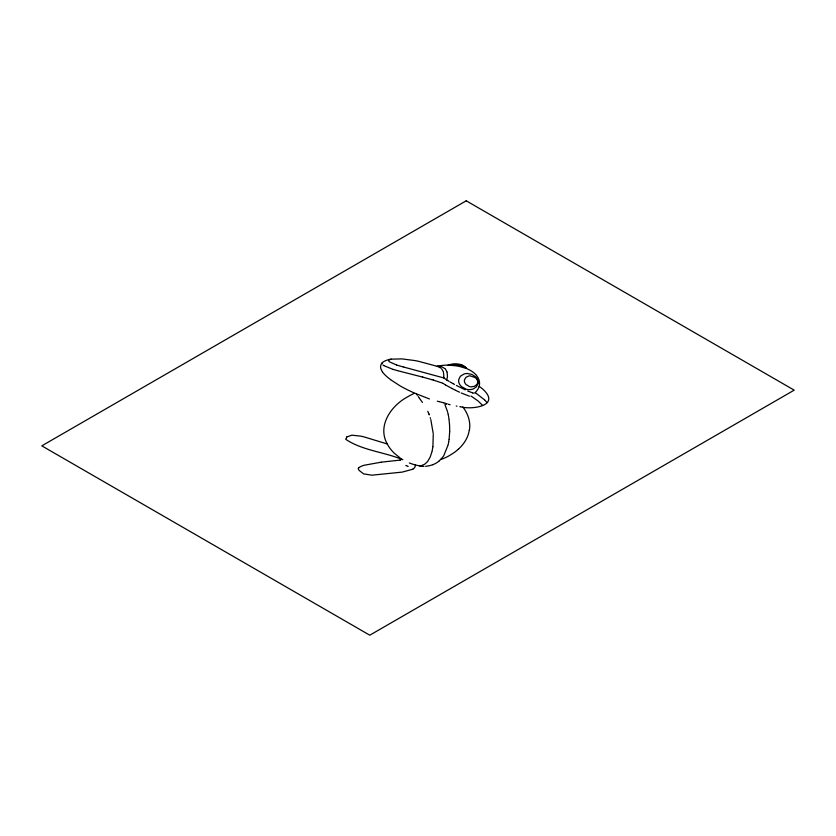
<?xml version="1.0" encoding="UTF-8"?>
<svg xmlns="http://www.w3.org/2000/svg" width="836" height="836" viewBox="0 0 836 836"><rect width="100%" height="100%" fill="white"/><g stroke="black" fill="none" stroke-linecap="round" stroke-linejoin="round"><path stroke-width="1.25" d="M449.684 431.575L449.569 425.169M449.684 431.679L449.12 439.119M443.811 375.886L443.467 372.333M447.459 376.44L447.103 372.208M443.759 376.587L444.062 378.081M447.406 376.879L446.748 379.983L447.678 380.558M432.902 446.623L433.257 434.375M432.881 446.769L432.128 451.022M449.068 439.475L448.88 440.729M469.414 430.132C470.846 421.887 467.941 413.371 462.778 406.933M448.754 441.481L448.629 442.181M448.66 442.045L448.545 442.652M448.368 443.498L448.096 444.731M431.993 451.618L430.153 457.156L427.645 461.441M447.95 445.337L443.811 455.557A53.41 30.838 0 0 1 442.808 457.052L438.837 461.253M446.748 379.983L444.303 378.206M346.261 438.21L345.77 439.328C362.406 450.562 384.55 452.036 402.847 459.737M427.374 461.775L424.594 464.273L421.438 465.61A6.395 3.689 0 0 1 420.957 465.704L420.268 465.809M440.676 459.581L442.735 458.807A51.006 29.448 0 0 0 449.486 455.557L454.293 452.495A64.581 37.286 0 0 0 457.773 449.705L458.285 449.256M474.848 392.993L477.011 390.548A31.799 18.361 0 0 0 475.736 374.622M359.062 467.596L358.477 468.191A3.396 1.965 0 0 0 358.257 468.85L359.062 470.354L363.597 473.866L371.801 475.193L402.21 472.11L412.869 469.195M346.877 436.925L351.862 435.169L360.786 436.152A67.956 39.229 0 0 1 363.848 436.852L387.225 443.947M414.196 393.369L413.475 393.714A77.884 44.966 0 0 0 406.902 397.257C390.987 405.993 377.496 425.503 386.911 443.352M449.319 364.789L450.353 364.475A11.694 6.751 0 0 1 466.122 367.903A7.106 4.096 0 0 0 466.519 368.404L466.551 368.436M449.81 364.632L449.204 364.82L454.314 364.559A22.112 12.77 0 0 1 456.393 364.789A27.598 15.936 0 0 1 461.138 365.74L463.74 366.555A10.168 5.873 0 0 1 465.098 367.161L466.06 367.892M449.172 364.83L448.326 365.05L456.257 365.854A47.359 27.348 0 0 1 459.852 366.544L466.248 368.446M437.061 366.262L438.628 365.959A31.569 18.225 0 0 1 448.274 365.113L448.19 365.071M390.057 359.375L391.091 359.198M391.405 359.156L402.001 358.895L415.147 360.609A98.847 57.067 0 0 1 418.512 361.288L437.332 366.356M381.435 462.151L400.663 460.04M381.143 462.193L364.141 465.265A16.041 9.259 0 0 0 358.968 467.543M425.597 466.3L426.559 466.195A18.026 10.408 0 0 0 432.755 464.691M419.808 465.851L420.299 466.007M437.625 366.335L441.418 366.67M419.526 465.861L419.547 465.861A40.441 23.356 0 0 1 409.525 463.06L409.347 462.977M423.998 466.352L422.713 466.289M422.253 466.258L421.125 466.133M460.667 406.787C470.271 409.776 499.405 406.63 484.713 390.976A54.622 31.538 0 0 0 479.112 386.305M460.302 406.735L459.904 406.683M469.456 396.086L469.132 396.024A8.005 4.619 0 0 1 468.609 395.888L461.263 392.993M456.926 406.171L456.247 406.045M437.291 401.186L439.025 401.614M439.496 401.729L443.561 402.785M450.102 404.739L449.402 404.551M404.279 367.213L443.665 377.903M422.807 377.14L398.04 370.797M403.861 367.098L403.234 366.931M422.431 377.036L431.637 379.586M402.816 366.826L401.991 366.596M397.612 370.682L393.119 369.387M449.172 404.488L448.242 404.227M401.573 366.481L396.922 365.102M443.926 402.889L446.121 403.548M431.512 379.554L433.602 380.171M472.57 392.857L468.829 391.457M433.351 380.098L442.735 383.181M392.763 369.282L383.912 365.677M441.732 366.764L444.992 368.655M460.981 364.653L461.796 364.935M446.194 403.569L446.894 403.798M437.636 366.45L440.99 368.164M396.672 365.018L389.785 362.019A6.364 3.668 0 0 1 388.897 361.225A2.78 1.599 0 0 1 388.677 360.786M446.56 403.694L446.769 403.757A1.693 0.982 0 0 0 444.961 404.791L447.438 411.364M408.177 466.404L407.268 466.07M429.464 398.971L414.781 393.202A152.549 88.073 0 0 1 400.214 385.95L390.506 379.659M468.724 391.415L467.69 390.966M406.735 465.851L405.857 465.453M465.213 389.837L456.383 385.448M459.57 392.22L455.651 390.328M455.39 390.203L452.203 388.583M451.994 388.479L445.776 385.114M454.491 384.435L453.133 383.693M452.903 383.578L451.513 382.794M442.965 383.296L445.588 384.999M450.834 382.407L449.925 381.885M448.859 381.258L447.835 380.652M383.724 365.551L382.909 364.914M400.235 458.055L394.279 453.216A72.136 41.654 0 0 1 387.246 443.947M482.529 405.335L478.108 401.008L471.473 396.337A1.432 0.826 0 0 0 470.94 396.149M484.556 399.848L475.914 393.108A1.484 0.857 0 0 0 475.287 392.889M484.817 400.099L487.106 402.607M445.431 369.115L446.988 371.874M441.721 368.906L443.289 371.717M416.516 394.164L417.342 395.282M420.351 399.556L422.462 402.45M419.912 398.95L419.494 398.375M419.588 398.511L418.178 396.504M427.76 411.322L428.074 412.012M428.345 412.618L428.638 413.308M428.596 413.214L428.962 414.113M429.046 414.311L429.265 414.865M430.258 417.728L430.477 418.428M430.822 419.63L433.194 433.424M447.678 412.252L448.253 414.781M448.284 414.938L448.409 415.586M448.556 416.38L448.963 418.972M449.047 419.588L449.559 424.949M382.512 371.811A26.773 15.456 0 0 1 380.631 367.641L380.62 366.994A15.006 8.663 0 0 1 381.279 364.13L381.634 363.618A11.986 6.918 0 0 1 382.501 362.615M466.363 368.467A31.569 18.225 0 0 1 475.663 374.444M390.631 379.586A56.524 32.635 0 0 1 382.345 371.853M438.806 461.242A23.492 13.564 0 0 1 432.797 464.732M415.346 464.973A9.708 5.612 0 0 1 412.817 469.174M469.247 430.122A73.599 42.49 0 0 1 458.337 449.277M382.386 362.573A13.575 7.837 0 0 1 390.088 359.428M346.522 438.054A3.187 1.839 0 0 1 346.815 436.914M401.562 458.974A1.985 1.149 0 0 1 401.51 459.34M400.256 460.145A1.62 0.941 0 0 1 399.827 460.155M388.667 360.097A3.219 1.86 0 0 1 391.081 359.323M473.719 393.139A6.218 3.584 0 0 1 472.57 392.857M382.094 363.399A2.895 1.672 0 0 1 382.428 362.688M477.377 383.41A12.383 7.148 0 0 1 476.708 384.602L474.42 386.326L471.138 386.849A4.337 2.508 0 0 1 469.487 386.566L466.028 384.529A13.439 7.754 0 0 1 464.513 379.701L466.039 377.235L468.996 375.928A4.274 2.466 0 0 1 470.031 375.834L475.256 377.558A12.226 7.054 0 0 1 477.534 382.919M477.91 383.766L476.384 386.838L473.291 388.939A7.158 4.138 0 0 1 466.3 389.242L461.482 386.608A19.207 11.087 0 0 1 458.786 379.325L460.437 376.21L464.064 373.995A6.657 3.846 0 0 1 467.732 373.535L471.922 374.465L475.412 376.743A17.88 10.325 0 0 1 477.22 379.157A20.492 11.829 0 0 1 477.91 383.766M466.227 200.807L41.8 445.849L369.773 635.193L794.2 390.151L466.227 200.807"/></g></svg>
